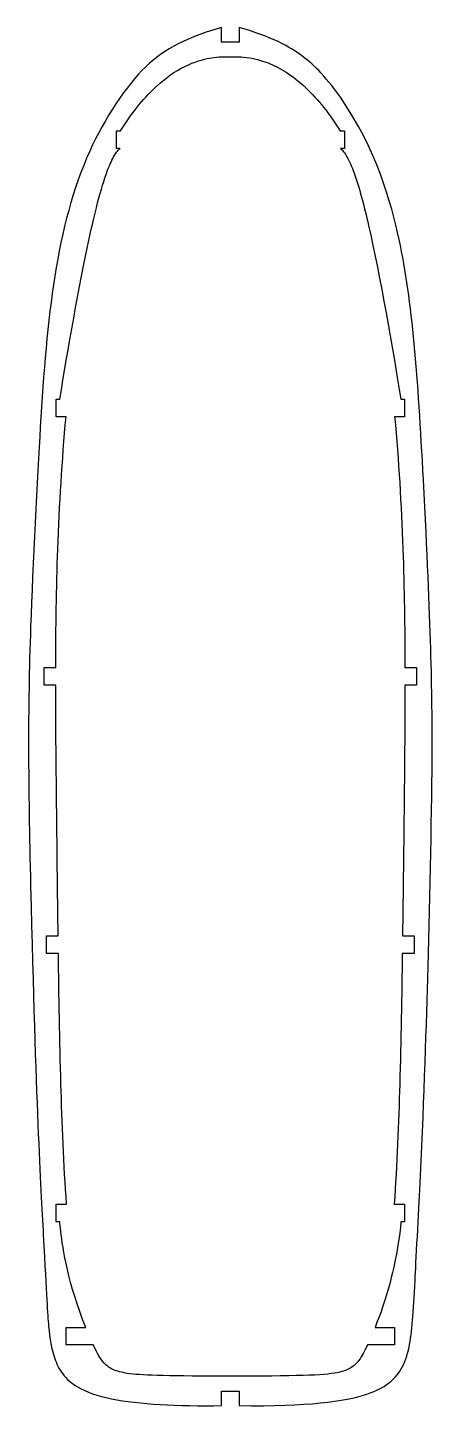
# Model space of a CAD drawing. Header units: millimetres. Extents: x -35 to 35, y -262 to -25.
import ezdxf

# ---------------------------------------------------------------- set-up
doc = ezdxf.new("R2010")
doc.units = ezdxf.units.MM
doc.layers.get('0').update_dxf_attribs({"linetype": 'CONTINUOUS'})

msp = doc.modelspace()

# ---------------------------------------------------------------- linework, layer by layer
for p, q in [((-1.5, -27.99), (-1.5, -25.49)), ((1.5, -25.49), (1.5, -27.99)), ((1.5, -27.99), (-1.5, -27.99)), ((-1.5, -30.51), (1.5, -30.51)), ((-19.52, -46.2), (-19.52, -43.2)), ((-19.52, -43.2), (-18.82, -43.2)), ((18.82, -43.2), (19.52, -43.2)), ((19.52, -43.2), (19.52, -46.2)), ((-18.84, -46.2), (-19.52, -46.2)), ((-18.84, -46.21), (-18.84, -46.2)), ((19.52, -46.2), (18.84, -46.2)), ((18.84, -46.2), (18.84, -46.21)), ((-29.84, -92.21), (-29.84, -89.21)), ((-29.84, -89.21), (-29.19, -89.21)), ((29.19, -89.21), (29.84, -89.21)), ((29.84, -89.21), (29.84, -92.21)), ((-28.13, -92.21), (-29.84, -92.21)), ((29.84, -92.21), (28.13, -92.21)), ((-31.9, -138.22), (-31.9, -135.22)), ((-31.9, -135.22), (-29.9, -135.22)), ((29.9, -135.22), (31.9, -135.22)), ((31.9, -135.22), (31.9, -138.22)), ((-29.9, -138.22), (-31.9, -138.22)), ((31.9, -138.22), (29.9, -138.22)), ((-31.48, -184.23), (-31.48, -181.23)), ((-31.48, -181.23), (-29.48, -181.23)), ((29.48, -181.23), (31.48, -181.23)), ((31.48, -181.23), (31.48, -184.23)), ((-29.44, -184.23), (-31.48, -184.23)), ((31.48, -184.23), (29.44, -184.23)), ((-29.81, -230.25), (-29.81, -227.25)), ((-29.81, -227.25), (-28.05, -227.25)), ((28.05, -227.25), (29.81, -227.25)), ((29.81, -227.25), (29.81, -230.25)), ((-29.19, -230.25), (-29.81, -230.25)), ((29.81, -230.25), (29.19, -230.25)), ((-28.12, -251.36), (-28.12, -248.36)), ((-28.12, -248.36), (-24.77, -248.36)), ((24.77, -248.36), (28.12, -248.36)), ((28.12, -248.36), (28.12, -251.36)), ((-23.48, -251.36), (-28.12, -251.36)), ((28.12, -251.36), (23.48, -251.36)), ((1.5, -256.72), (-1.5, -256.72)), ((-1.5, -261.78), (-1.5, -259.28)), ((-1.5, -259.28), (1.5, -259.28)), ((1.5, -259.28), (1.5, -261.78))]:
    msp.add_line(p, q)
for points, knots in [([(-1.5, -25.49), (-3.99, -26.17), (-6.53, -27.06), (-11.15, -29.41), (-12.92, -30.72), (-17.86, -35.49), (-21.51, -41), (-29.86, -59.51), (-31.42, -75.2), (-33.05, -102.42), (-33.84, -117.91), (-34.71, -143), (-34.62, -154.83), (-33.31, -210.11), (-32.47, -224.21), (-31.45, -243.42), (-31.33, -245.95), (-30.9, -250.33), (-30.61, -252.08), (-29.79, -254.55), (-29.34, -255.49), (-28.04, -257.21), (-27.19, -257.97), (-24.66, -259.44), (-22.81, -260.1), (-15.61, -261.58), (-9.09, -261.87), (-1.5, -261.78)], [-11.40428, -11.40428, -11.40428, -11.40428, -11.246178, -11.246178, -11.087471, -11.087471, -10.748274, -10.748274, -9.981653, -9.981653, -9.638077, -9.638077, -9.138958, -9.138958, -8.092506, -8.092506, -6.704037, -6.704037, -5.34357, -5.34357, -4.41806, -4.41806, -3.463829, -3.463829, -2.276719, -2.276719, 0, 0, 0, 0]), ([(1.5, -261.78), (13.31, -261.92), (19.55, -261.09), (24.92, -259.29), (26.12, -258.67), (27.97, -257.27), (28.69, -256.47), (29.89, -254.42), (30.3, -253.19), (31.13, -249.19), (31.34, -245.78), (31.67, -239.31), (32.19, -229.62), (33.12, -211.37), (33.52, -198.21), (34.1, -177.34), (34.5, -161.42), (34.59, -138.57), (34.39, -128.66), (32.11, -85.08), (31.21, -72.6), (27.55, -55.57), (25.03, -46.3), (16.11, -33.56), (13.89, -31.54), (10.21, -28.83), (7.03, -27), (1.5, -25.49)], [-80.788369, -80.788369, -80.788369, -80.788369, -66.085058, -66.085058, -60.02849, -60.02849, -54.303312, -54.303312, -47.988911, -47.988911, -36.549919, -36.549919, -34.366959, -34.366959, -28.249785, -28.249785, -21.092996, -21.092996, -12.634865, -12.634865, -6.701635, -6.701635, -3.241233, -3.241233, -1.720066, -1.720066, 0, 0, 0, 0]), ([(-12.5, -35.42), (-11.08, -34.13), (-9.51, -33), (-6.13, -31.34), (-4.64, -30.94), (-2.69, -30.57), (-1.96, -30.5), (-1.5, -30.51)], [-0.5375405, -0.5375405, -0.5375405, -0.5375405, -0.3329371, -0.3329371, -0.1384863, -0.1384863, 0, 0, 0, 0]), ([(1.5, -30.51), (2.29, -30.49), (4.08, -30.7), (8.01, -32.13), (10.17, -33.31), (12.5, -35.42)], [-1.927712, -1.927712, -1.927712, -1.927712, -0.943603, -0.943603, 0, 0, 0, 0]), ([(-12.88, -35.78), (-12.82, -35.71), (-12.75, -35.65), (-12.63, -35.53), (-12.56, -35.47), (-12.5, -35.42)], [-0.05179118, -0.05179118, -0.05179118, -0.05179118, -0.02434143, -0.02434143, 0, 0, 0, 0]), ([(12.5, -35.42), (12.56, -35.47), (12.63, -35.53), (12.75, -35.65), (12.82, -35.71), (12.88, -35.78)], [-0.05178343, -0.05178343, -0.05178343, -0.05178343, -0.02744564, -0.02744564, 0, 0, 0, 0]), ([(-18.82, -43.2), (-17.94, -41.8), (-16.97, -40.42), (-15, -37.95), (-13.98, -36.81), (-12.88, -35.78)], [-0.9498077, -0.9498077, -0.9498077, -0.9498077, -0.4531544, -0.4531544, 0, 0, 0, 0]), ([(12.88, -35.78), (13.98, -36.81), (15, -37.95), (16.97, -40.42), (17.94, -41.8), (18.82, -43.2)], [-0.9487408, -0.9487408, -0.9487408, -0.9487408, -0.4960954, -0.4960954, 0, 0, 0, 0]), ([(-29.19, -89.21), (-27.84, -80.89), (-25.93, -69.79), (-22.8, -55.4), (-21.71, -51.57), (-20.36, -48.35), (-19.94, -47.5), (-19.3, -46.64), (-19.08, -46.39), (-18.84, -46.21)], [-1.956253, -1.956253, -1.956253, -1.956253, -1.005521, -1.005521, -0.32458, -0.32458, -0.089842, -0.089842, 0, 0, 0, 0]), ([(18.84, -46.21), (19.05, -46.37), (19.24, -46.57), (19.61, -47.04), (19.8, -47.34), (20.43, -48.45), (20.83, -49.44), (22.06, -52.82), (22.92, -56.15), (25.67, -68.17), (27.8, -80.65), (29.19, -89.21)], [-4.120301, -4.120301, -4.120301, -4.120301, -4.027157, -4.027157, -3.904911, -3.904911, -3.569512, -3.569512, -2.600886, -2.600886, 0, 0, 0, 0]), ([(-29.9, -135.22), (-29.88, -128.37), (-29.79, -121.7), (-29.27, -107.31), (-28.82, -99.71), (-28.13, -92.21)], [-4.289929, -4.289929, -4.289929, -4.289929, -2.260826, -2.260826, 0, 0, 0, 0]), ([(28.13, -92.21), (28.82, -99.71), (29.27, -107.31), (29.79, -121.7), (29.88, -128.37), (29.9, -135.22)], [-4.344669, -4.344669, -4.344669, -4.344669, -2.054995, -2.054995, 0, 0, 0, 0]), ([(-29.48, -181.23), (-29.57, -174.58), (-29.69, -164.12), (-29.8, -153.99), (-29.9, -144.98), (-29.9, -138.22)], [-4.185142, -4.185142, -4.185142, -4.185142, -2.028263, -2.028263, 0, 0, 0, 0]), ([(29.9, -138.22), (29.9, -144.98), (29.8, -153.99), (29.69, -164.12), (29.57, -174.58), (29.48, -181.23)], [-3.871768, -3.871768, -3.871768, -3.871768, -1.995377, -1.995377, 0, 0, 0, 0]), ([(-28.05, -227.25), (-28.53, -220.59), (-28.82, -213.19), (-29.22, -199.31), (-29.35, -191.28), (-29.44, -184.23)], [-4.007378, -4.007378, -4.007378, -4.007378, -2.115084, -2.115084, 0, 0, 0, 0]), ([(29.44, -184.23), (29.35, -191.28), (29.22, -199.31), (28.82, -213.19), (28.53, -220.59), (28.05, -227.25)], [-4.23859, -4.23859, -4.23859, -4.23859, -2.001473, -2.001473, 0, 0, 0, 0]), ([(-24.77, -248.36), (-27.75, -241), (-28.7, -234.71), (-29.13, -231.17), (-29.19, -230.52), (-29.19, -230.25)], [-0.3796517, -0.3796517, -0.3796517, -0.3796517, -0.0832287, -0.0832287, 0, 0, 0, 0]), ([(29.19, -230.25), (29.19, -230.86), (28.9, -233.62), (27.13, -242.17), (25.78, -245.88), (24.77, -248.36)], [-1.349921, -1.349921, -1.349921, -1.349921, -0.802663, -0.802663, 0, 0, 0, 0]), ([(-1.5, -256.72), (-11.56, -256.72), (-15.36, -256.59), (-18.58, -256.1), (-19.41, -255.9), (-20.7, -255.3), (-21.19, -254.94), (-22.24, -253.79), (-22.78, -252.86), (-23.48, -251.36)], [-2.31885, -2.31885, -2.31885, -2.31885, -1.293347, -1.293347, -0.863648, -0.863648, -0.496911, -0.496911, 0, 0, 0, 0]), ([(23.48, -251.36), (22.95, -252.5), (22.52, -253.29), (21.73, -254.4), (21.34, -254.81), (20.31, -255.54), (19.63, -255.82), (16.53, -256.56), (12.68, -256.72), (1.5, -256.72)], [-7.199781, -7.199781, -7.199781, -7.199781, -5.878078, -5.878078, -4.726405, -4.726405, -3.354453, -3.354453, 0, 0, 0, 0])]:
    msp.add_open_spline(points, degree=3, knots=knots)

doc.saveas('drawing.dxf')
